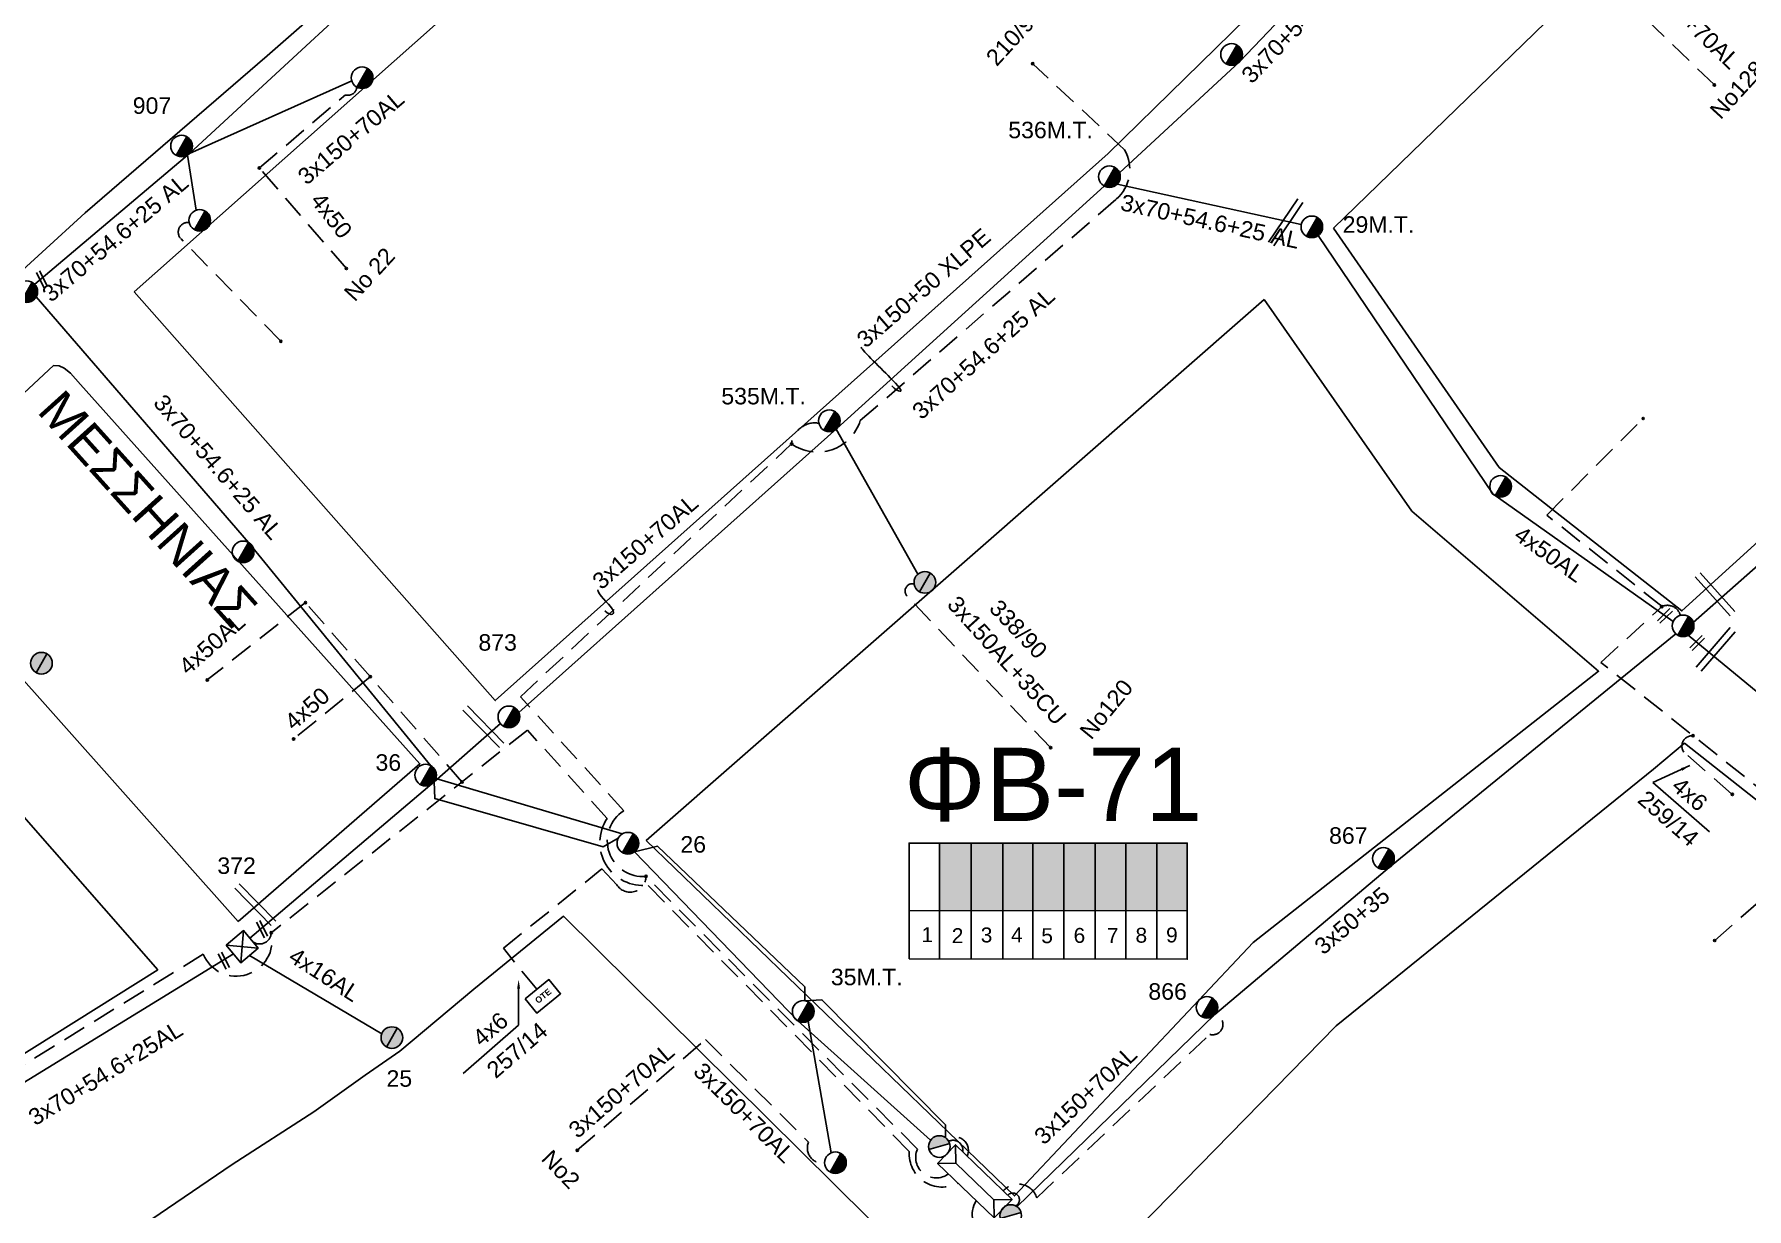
# Model space of a CAD drawing. Header units: millimetres. Extents: x 1020 to 3238, y 796 to 1818.
# Drawn here: x 2465.3 to 2652, y 1204 to 1332.1 of the extents above; entities that cross this region are included whole.
import ezdxf
from ezdxf import colors
from ezdxf.entities.mleader import LeaderData, LeaderLine
from ezdxf.enums import TextEntityAlignment as Align
from ezdxf.math import Vec2, Vec3

# ---------------------------------------------------------------- set-up
doc = ezdxf.new("R2010")
doc.units = ezdxf.units.MM
doc.linetypes.add('DASHED', pattern=[19.05, 12.7, -6.35])
for name, color, linetype, lineweight in [('.15', 7, 'Continuous', 30), ('3x150+50', 7, 'Continuous', 30), ('3x150+50 XLPE', 7, 'SYN_LINE', 30), ('3x150+70AL', 7, 'DASHED', 30), ('3x50+35', 7, 'Continuous', 30), ('3x70+54.6+25 AL', 7, 'SYN_LINE', 30), ('4x16AL', 7, 'Continuous', 30), ('4x50', 7, 'Continuous', 30), ('4x50AL', 7, 'Continuous', 30), ('4x6', 7, 'SYN_LINE', 30), ('Υπόβαθρο ΔΕΗ', 7, 'Continuous', 30)]:
    doc.layers.add(name, color=color, linetype=linetype, lineweight=lineweight)
for name, color, linetype in [('3X50AL+35CU', 7, 'Continuous'), ('Pillar OTE', 7, 'Continuous'), ('text οδών', 7, 'Continuous'), ('text_kalodion', 7, 'Continuous'), ('Άγνωστα', 7, 'Continuous'), ('ΑΓΝΩΣΤΟ ΥΠΟΓΕΙΟ ΚΑΛΩΔΙΟ', 7, 'DASHED'), ('Επιγραφές - Σχήματα', 7, 'Continuous'), ('Καλώδια ΧΤ   3x150AL+50CU', 7, 'DASHED'), ('Μηχανική τομή', 7, 'Continuous'), ('Πλεκτός Στύλος', 7, 'Continuous'), ('Στύλος Ξύλινος', 7, 'Continuous'), ('Στύλος Ξύλινος @ 1', 7, 'Continuous'), ('Στύλος ΦΜ', 7, 'Continuous'), ('Στύλος ΦΜ @ 1', 7, 'Continuous'), ('Συνδέσεις', 7, 'Continuous'), ('Τομή', 7, 'Continuous'), ('Υποσταθμός εναέριος 2 στύλων', 7, 'Continuous'), ('Υποσταθμός πόλεως', 7, 'Continuous')]:
    doc.layers.add(name, color=color, linetype=linetype)
doc.styles.add('arial', font='arial.ttf')
doc.styles.get("Standard").update_dxf_attribs({"font": 'arial.ttf'})
doc.linetypes.add('SYN_LINE', pattern='A,0.5,-0.0001,["/\\/\\/\\/",Standard,S=0.1,R=0,X=0,Y=-0.05],-0.25', length=0.7501)
doc.dimstyles.new('ISO-25', dxfattribs={"dimtxt": 2.5, "dimasz": 2.5, "dimexe": 1.25, "dimexo": 0.625, "dimtad": 1, "dimtxsty": 'Standard', "dimcen": 2.5, "dimadec": 0, "dimazin": 0, "dimtfac": 1, "dimtmove": 0, "dimatfit": 3, "dimfxl": 1, "dimarcsym": 0})

# ---------------------------------------------------------------- blocks, each defined once
blk = doc.blocks.new('ΥΠΑΡΧΩΝ ΤΣΙΜΕΝΤΕΝΙΟΣ ΣΤΥΛΟΣ')
at = {"layer": 'Στύλος ΦΜ'}
blk.add_hatch(color=7, dxfattribs=at).paths.add_polyline_path([(-1.29, -2.28, 0.574793), (2.62, 0, 0.268822), (1.3, 2.27)])
at = {"layer": 'Στύλος ΦΜ', "color": 7}
blk.add_line((-1.29, -2.28), (1.3, 2.27), dxfattribs=at)
blk.add_circle((0, 0), 2.62, dxfattribs=at)
at = {"layer": 'Στύλος ΦΜ', "flags": 4}
for tag, p in [('ΑΡΙΘΜΟΣ', (-4.68, 8.05)), ('ΤΥΠΟΣ', (-4.91, 3.03))]:
    blk.add_attdef(tag, p, '', height=4, dxfattribs=at)
blk = doc.blocks.new('ΥΠΟΣΤΑΘΜΟΣ ΕΝΑΕΡΙΟΣ ΕΠΙ 2 ΣΤΥΛΩΝ')
at = {"layer": 'Υποσταθμός εναέριος 2 στύλων', "linetype": 'Continuous'}
for points in [[(-11.97, -2.11, 0.574793), (-8.45, -0.07, 0.268822), (-9.64, 1.98)], [(9.68, -2.15, 0.574793), (13.19, -0.1, 0.268822), (12.01, 1.95)]]:
    blk.add_hatch(color=256, dxfattribs=at).paths.add_polyline_path(points)
for p, q in [((-11.97, -2.11), (-9.64, 1.98)), ((9.68, -2.15), (12.01, 1.95))]:
    blk.add_line(p, q, dxfattribs=at)
for centre in [(-10.81, -0.07), (10.84, -0.1)]:
    blk.add_circle(centre, 2.36, dxfattribs=at)
at = {"layer": 'Υποσταθμός πόλεως', "linetype": 'Continuous', "ltscale": 40}
blk.add_lwpolyline([(-8.57, 2.82), (8.57, 2.82), (8.57, -2.82), (-8.57, -2.82)], close=True, dxfattribs=at)
for points in [[(-5.75, 0), (-8.57, 2.82)], [(-8.57, -2.82), (-5.75, 0)], [(-5.75, 0), (5.75, 0)], [(5.75, 0), (8.57, 2.82)], [(8.57, -2.82), (5.75, 0)]]:
    blk.add_lwpolyline(points, dxfattribs=at)
at = {"layer": 'Υποσταθμός εναέριος 2 στύλων', "ltscale": 40, "flags": 1}
for tag, p in [('ΜΕΤΑΣΧΗΜΑΤΙΣΜΟΣ', (14.09, 2.51)), ('ΙΣΧΥΣ', (14.07, -0.28)), ('ΑΡΙΘΜΟΣ', (14.19, -3))]:
    blk.add_attdef(tag, p, '', height=1.8, dxfattribs=at)
blk = doc.blocks.new('ΥΠΑΡΧΩΝ ΞΥΛΙΝΟΣ ΣΤΥΛΟΣ')
at = {"layer": 'Στύλος Ξύλινος'}
h = blk.add_hatch(color=7, dxfattribs=at)
h.paths.add_polyline_path([(-2.62, 0, 0.270008), (-1.29, -2.28), (1.3, 2.27, 0.576266)])
h.paths.add_polyline_path([(-1.29, -2.28, 0.574793), (2.62, 0, 0.268822), (1.3, 2.27)])
at = {"layer": 'Στύλος Ξύλινος', "color": 7}
blk.add_line((-1.29, -2.28), (1.3, 2.27), dxfattribs=at)
blk.add_circle((0, 0), 2.62, dxfattribs=at)
at = {"layer": 'Στύλος Ξύλινος', "flags": 4}
for tag, p in [('ΑΡΙΘΜΟΣ', (-4.91, 8.6)), ('ΤΥΠΟΣ', (-4.85, 3.39))]:
    blk.add_attdef(tag, p, '', height=4, dxfattribs=at)
blk = doc.blocks.new('STYLOS PLEKTOS')
at = {"layer": 'Πλεκτός Στύλος', "ltscale": 40}
blk.add_lwpolyline([(731.77, 1613.62), (736.74, 1613.62), (736.74, 1608.66), (731.77, 1608.66)], close=True, dxfattribs=at)
blk.add_lwpolyline([(731.77, 1613.62), (736.74, 1608.66), (731.77, 1608.66), (736.74, 1613.62)], dxfattribs=at)
blk = doc.blocks.new('ΤΟΜΗ')
at = {"layer": 'Τομή', "ltscale": 40}
for p, q in [((-5.68, 0), (17.06, 0)), ((-5.68, -2.77), (17.06, -2.77))]:
    blk.add_line(p, q, dxfattribs=at)
blk = doc.blocks.new('ΜΗΧΑΝΙΚΗ ΤΟΜΗ')
at = {"layer": 'Μηχανική τομή', "ltscale": 40}
for p, q in [((-1.89, 0.78), (5.68, 0.78)), ((-1.89, -0.78), (5.68, -0.78))]:
    blk.add_line(p, q, dxfattribs=at)
blk = doc.blocks.new('_ΣΥΝΔΕΣΗ')
at = {"layer": 'Συνδέσεις', "linetype": 'SYN_LINE', "ltscale": 40}
blk.add_hatch(color=256, dxfattribs=at).paths.add_polyline_path([(0.5, -0.01, 1), (-0.5, -0.01, 1)])
at = {"layer": 'Συνδέσεις'}
blk.add_circle((0, -0.01), 0.5, dxfattribs=at)
blk = doc.blocks.new('PILLAR ΟΤΕ')
at = {"layer": 'Pillar OTE', "ltscale": 40}
blk.add_lwpolyline([(-3.31, 2.02), (3.39, 2.02), (3.39, -1.99), (-3.31, -1.99)], close=True, dxfattribs=at)
at = {"layer": 'Pillar OTE', "insert": (-1.81, 0.71), "char_height": 1.3575, "width": 109.961, "attachment_point": 1}
blk.add_mtext('{\\fArial|b1|i0|c161|p34;OTE}', dxfattribs=at)

msp = doc.modelspace()

# ---------------------------------------------------------------- hatches: boundary and pattern name
at = {"layer": 'Καλώδια ΧΤ   3x150AL+50CU', "linetype": 'DASHED', "lineweight": -3, "ltscale": 0.2}
h = msp.add_hatch(color=30, dxfattribs=at)
h.dxf.hatch_style = 1
h.paths.add_polyline_path([(2567.42, 1243.86), (2563.98, 1243.86), (2563.98, 1236.5), (2567.42, 1236.5)])
h = msp.add_hatch(color=62, dxfattribs=at)
h.dxf.hatch_style = 1
h.paths.add_polyline_path([(2567.42, 1236.5), (2570.86, 1236.49), (2570.86, 1243.86), (2567.42, 1243.86)])
h = msp.add_hatch(color=173, dxfattribs=at)
h.dxf.hatch_style = 1
h.paths.add_polyline_path([(2574.16, 1243.86), (2570.86, 1243.86), (2570.86, 1236.49), (2574.16, 1236.49)])
h = msp.add_hatch(color=1, dxfattribs=at)
h.dxf.hatch_style = 1
h.paths.add_polyline_path([(2574.16, 1236.49), (2577.54, 1236.49), (2577.54, 1243.86), (2574.16, 1243.86)])
h = msp.add_hatch(color=2, dxfattribs=at)
h.dxf.hatch_style = 1
h.paths.add_polyline_path([(2577.54, 1236.49), (2580.94, 1236.48), (2580.94, 1243.86), (2577.54, 1243.86)])
h = msp.add_hatch(color=27, dxfattribs=at)
h.dxf.hatch_style = 1
h.paths.add_polyline_path([(2580.94, 1236.48), (2584.34, 1236.48), (2584.34, 1243.86), (2580.94, 1243.86)])
h = msp.add_hatch(color=151, dxfattribs=at)
h.dxf.hatch_style = 1
h.paths.add_polyline_path([(2584.28, 1236.48), (2587.67, 1236.48), (2587.67, 1243.85), (2584.28, 1243.85)])
h = msp.add_hatch(color=6, dxfattribs=at)
h.dxf.hatch_style = 1
h.paths.add_polyline_path([(2587.66, 1236.48), (2591.06, 1236.47), (2591.06, 1243.85), (2587.66, 1243.85)])

# ---------------------------------------------------------------- linework, layer by layer
at = {"layer": '.15', "color": 27, "linetype": 'DASHED', "lineweight": -3, "ltscale": 0.2}
msp.add_lwpolyline([(2491.13, 1234.08, -0.912053), (2483.71, 1231.73), (2449.84, 1210.85, 0.654996), (2444.55, 1207.51), (2421.52, 1191.72), (2410.4, 1203.71), (2420.6, 1212.08)], format="xyb", dxfattribs=at)
at = {"layer": '3x150+50 XLPE', "color": 62, "linetype": 'DASHED', "lineweight": -3, "ltscale": 0.2}
msp.add_lwpolyline([(2547.85, 1287.37, 0.506627), (2555.34, 1289.92), (2583.24, 1314.06, 0.359949), (2584.14, 1319.45), (2574.14, 1328.83)], format="xyb", dxfattribs=at)
at = {"layer": '3x150+70AL', "color": 133, "linetype": 'DASHED', "lineweight": -3, "ltscale": 0.2}
for points in [[(2648.44, 1326.53), (2636.31, 1338.21, -0.807266), (2633.52, 1339.83, 33.261886)], [(2564.98, 1211.34, -0.61342), (2566.5, 1210.18, -31.065957)]]:
    msp.add_lwpolyline(points, format="xyb", dxfattribs=at)
at = {"layer": '3x150+70AL', "color": 6, "linetype": 'DASHED', "lineweight": -3, "ltscale": 0.2}
msp.add_lwpolyline([(2489.83, 1317.47), (2499.21, 1325.43, 0.477068), (2500.45, 1326.29, -873.938368)], format="xyb", dxfattribs=at)
at = {"layer": '3x150+70AL', "color": 62, "linetype": 'DASHED', "lineweight": -3, "ltscale": 0.2}
msp.add_lwpolyline([(2564.94, 1207.78, -0.770939), (2561.57, 1210.48), (2531.98, 1240.21, -0.783173), (2529.56, 1247.38), (2518.29, 1259.81), (2547.85, 1287.37, -0.430885), (2550.82, 1289.64, -0.28468)], format="xyb", dxfattribs=at)
at = {"layer": '3x150+70AL', "color": 1, "linetype": 'DASHED', "lineweight": -3, "ltscale": 0.2}
msp.add_lwpolyline([(2570.92, 1205.92, -0.595048), (2574.57, 1205.18), (2593.44, 1222.99, 1.033272), (2594, 1225.15, -5.861737)], format="xyb", dxfattribs=at)
at = {"layer": '3x150+70AL', "color": 30, "linetype": 'DASHED', "lineweight": -3, "ltscale": 0.2}
for points in [[(2524.49, 1210.35), (2538.46, 1222.43), (2549.7, 1211.24, 0.588234), (2551.46, 1208.97, -34.302047)], [(2564.8, 1211.57, -0.756059), (2566.99, 1209.71, 118.808567)]]:
    msp.add_lwpolyline(points, format="xyb", dxfattribs=at)
at = {"layer": '3x150+70AL', "color": 2, "linetype": 'DASHED', "lineweight": -3, "ltscale": 0.2}
msp.add_lwpolyline([(2572.25, 1204.29, 1.235291), (2571.41, 1205.45, 1.280274)], format="xyb", dxfattribs=at)
at = {"layer": '3x50+35', "color": 1, "linetype": 'Continuous', "lineweight": -3, "ltscale": 0.2}
msp.add_lwpolyline([(2572.41, 1204.19), (2594, 1225.15), (2613.24, 1241.39), (2644.23, 1266.68)], dxfattribs=at)
at = {"layer": '3X50AL+35CU', "color": 62, "linetype": 'DASHED', "lineweight": -3, "ltscale": 0.2}
msp.add_lwpolyline([(2576.09, 1254.26), (2560.44, 1270.76, -0.737558), (2561.21, 1272.12, -0.660495)], format="xyb", dxfattribs=at)
at = {"layer": '3x70+54.6+25 AL', "color": 62, "linetype": 'SYN_LINE', "lineweight": -3, "ltscale": 20}
for points in [[(2583.6, 1316.92), (2596.66, 1329.05), (2616.93, 1350.27)], [(2518.12, 1258.08), (2552.78, 1289.05), (2581.92, 1315.49)], [(2583.35, 1315.7), (2603.41, 1311.31)], [(2552.72, 1288.99), (2561.6, 1273.16)]]:
    msp.add_lwpolyline(points, dxfattribs=at)
at = {"layer": '3x70+54.6+25 AL', "color": 6, "linetype": 'SYN_LINE', "lineweight": -3, "ltscale": 20}
for points in [[(2465.35, 1304.78), (2482.21, 1319.05), (2509.93, 1344.68)], [(2482.21, 1319.05), (2499.9, 1326.98)], [(2508.54, 1252.28), (2488.64, 1276.63), (2465.51, 1303.41)], [(2529.39, 1244.85), (2509.08, 1250.91)], [(2563, 1211.45), (2548.54, 1224.46), (2530.73, 1242.91)]]:
    msp.add_lwpolyline(points, dxfattribs=at)
at = {"layer": '3x70+54.6+25 AL', "color": 30, "linetype": 'SYN_LINE', "lineweight": -3, "ltscale": 20}
for points in [[(2516.12, 1256.88), (2508.89, 1250.54), (2488.81, 1233.47)], [(2528.95, 1244.38), (2527.32, 1243.46), (2508.95, 1248.71), (2508.89, 1250.54)], [(2530.73, 1242.91), (2533.25, 1243.51), (2549.3, 1228.17), (2549.31, 1226.65), (2551.16, 1226.77), (2564.63, 1213.12), (2564.61, 1211.74)]]:
    msp.add_lwpolyline(points, dxfattribs=at)
at = {"layer": '3x70+54.6+25 AL', "color": 27, "linetype": 'SYN_LINE', "lineweight": -3, "ltscale": 20}
msp.add_lwpolyline([(2487.01, 1231.76), (2448.11, 1207.88), (2415.26, 1185.73)], dxfattribs=at)
at = {"layer": '3x70+54.6+25 AL', "color": 30, "linetype": 'SYN_LINE', "lineweight": -3, "ltscale": 15}
msp.add_lwpolyline([(2552.16, 1210.08), (2549.67, 1224.44)], dxfattribs=at)
at = {"layer": '4x16AL', "color": 27, "linetype": 'Continuous', "lineweight": -3, "ltscale": 0.2}
msp.add_lwpolyline([(2488.76, 1231.61), (2503.18, 1223.05)], dxfattribs=at)
at = {"layer": '4x50', "color": 6, "linetype": 'Continuous', "lineweight": -3, "ltscale": 0.2}
msp.add_lwpolyline([(2482, 1318.88), (2482.95, 1312.87)], dxfattribs=at)
at = {"layer": '4x50', "color": 6, "linetype": 'DASHED', "lineweight": -3, "ltscale": 0.2}
msp.add_lwpolyline([(2499.32, 1306.51), (2489.83, 1317.47)], dxfattribs=at)
msp.add_lwpolyline([(2492.17, 1298.57), (2481.29, 1309.74, -0.710807), (2482.18, 1311.52, -0.613613)], format="xyb", dxfattribs=at)
at = {"layer": '4x50', "color": 27, "linetype": 'DASHED', "lineweight": -3, "ltscale": 0.2}
msp.add_lwpolyline([(2501.92, 1261.99), (2493.56, 1255.19)], dxfattribs=at)
at = {"layer": '4x50AL', "color": 62, "linetype": 'Continuous', "lineweight": -3, "ltscale": 0.2}
msp.add_lwpolyline([(2747.06, 1359.44), (2726.57, 1339.29), (2711.21, 1325.94), (2681.24, 1299.12), (2664.57, 1284.2), (2646.14, 1267.92)], dxfattribs=at)
at = {"layer": '4x50AL', "color": 1, "linetype": 'Continuous', "lineweight": -3, "ltscale": 0.2}
msp.add_lwpolyline([(2643.95, 1268.02), (2624.28, 1281.95), (2605.26, 1310.11)], dxfattribs=at)
at = {"layer": '4x50AL', "color": 27, "linetype": 'DASHED', "lineweight": -3, "ltscale": 0.2}
msp.add_lwpolyline([(2494.86, 1270.08), (2484.15, 1261.64)], dxfattribs=at)
at = {"layer": '4x50AL', "color": 173, "linetype": 'Continuous', "lineweight": -3, "ltscale": 0.2}
msp.add_lwpolyline([(2711.97, 1216.1), (2676.92, 1240.73), (2645.58, 1266.51)], dxfattribs=at)
at = {"layer": '4x6', "color": 1, "linetype": 'DASHED', "lineweight": -3, "ltscale": 0.2}
msp.add_lwpolyline([(2646.11, 1255.56, 0.816701), (2645.54, 1253.4), (2650.4, 1249.16)], format="xyb", dxfattribs=at)
at = {"layer": '4x6', "color": 62, "linetype": 'DASHED', "lineweight": -3, "ltscale": 0.2}
msp.add_lwpolyline([(2520.06, 1227.92), (2516.43, 1232.39), (2527.17, 1241.03), (2528.8, 1239.31, 0.757319), (2531.98, 1240.21, 1.725741)], format="xyb", dxfattribs=at)
at = {"layer": 'Pillar OTE', "lineweight": -3, "ltscale": 40}
for points in [[(2560.65, 1231.22), (2560.65, 1243.86), (2590.98, 1243.86), (2590.98, 1231.19), (2560.65, 1231.22)], [(2563.98, 1231.22), (2563.98, 1243.86)], [(2567.42, 1231.22), (2567.42, 1243.86)], [(2570.86, 1231.21), (2570.86, 1243.86)], [(2574.16, 1231.21), (2574.16, 1243.86)], [(2577.54, 1231.21), (2577.54, 1243.86)], [(2580.94, 1231.2), (2580.94, 1243.86)], [(2584.28, 1231.2), (2584.28, 1243.86)], [(2587.66, 1231.2), (2587.66, 1243.86)], [(2560.65, 1236.5), (2590.98, 1236.47)]]:
    msp.add_lwpolyline(points, dxfattribs=at)
at = {"layer": 'ΑΓΝΩΣΤΟ ΥΠΟΓΕΙΟ ΚΑΛΩΔΙΟ', "color": 1, "linetype": 'DASHED', "lineweight": -3, "ltscale": 0.2}
msp.add_lwpolyline([(2642.75, 1269.65), (2630.18, 1279.61), (2640.68, 1290.15)], dxfattribs=at)
at = {"layer": 'ΑΓΝΩΣΤΟ ΥΠΟΓΕΙΟ ΚΑΛΩΔΙΟ', "color": 27, "linetype": 'DASHED', "lineweight": -3, "ltscale": 0.2}
msp.add_lwpolyline([(2511.92, 1250.52), (2494.86, 1270.08)], dxfattribs=at)
at = {"layer": 'ΑΓΝΩΣΤΟ ΥΠΟΓΕΙΟ ΚΑΛΩΔΙΟ', "color": 1, "linetype": 'DASHED', "lineweight": -3, "ltscale": 0.2}
msp.add_lwpolyline([(2648.48, 1233.22), (2660.65, 1243.98), (2636.07, 1263.56), (2642.75, 1269.65, -0.472887), (2644.73, 1268.68, -1.141884)], format="xyb", dxfattribs=at)
at = {"layer": 'ΑΓΝΩΣΤΟ ΥΠΟΓΕΙΟ ΚΑΛΩΔΙΟ', "color": 27, "linetype": 'DASHED', "lineweight": -3, "ltscale": 0.2}
msp.add_lwpolyline([(2565.98, 1206.77, -0.590852), (2560.68, 1210.22), (2532.17, 1239.26, -0.641916), (2527.76, 1246.55), (2519.05, 1256.16), (2491.13, 1234.08, -0.575071), (2489.18, 1233.04, 6.487581)], format="xyb", dxfattribs=at)
at = {"layer": 'ΑΓΝΩΣΤΟ ΥΠΟΓΕΙΟ ΚΑΛΩΔΙΟ', "color": 173, "linetype": 'DASHED', "lineweight": -3, "ltscale": 0.2}
msp.add_lwpolyline([(2567.98, 1204.85, 0.903003), (2572.76, 1201.22), (2578.16, 1196.71, 0.605337), (2580.62, 1196.17, -20.003282)], format="xyb", dxfattribs=at)
at = {"layer": 'Υπόβαθρο ΔΕΗ', "color": 7, "lineweight": -3}
for points in [[(2704.72, 1431.36), (2679.56, 1412.68), (2630.4, 1458.12), (2601.98, 1431.56), (2583.05, 1450.4), (2509.21, 1386.16), (2465.3, 1357.74), (2448.24, 1346.92), (2435.98, 1333.17), (2461.44, 1303.98), (2470.84, 1312.58), (2490.67, 1329.71), (2508.75, 1345.55), (2515.87, 1352.35), (2526.84, 1361.53), (2533.39, 1367.36), (2547.83, 1380.94), (2547.83, 1380.94), (2569.09, 1400.78), (2601.98, 1431.56)], [(2641.74, 1250.46), (2647.9, 1245.09)]]:
    msp.add_lwpolyline(points, dxfattribs=at)
for points in [[(2476.2, 1303.95), (2605.64, 1418.89), (2630.29, 1440.59), (2669.11, 1405.18), (2599.16, 1335.48), (2582.37, 1319.04), (2515.55, 1259.39)], [(2606.93, 1310.89), (2688.49, 1390.11), (2737.35, 1353.63), (2682.6, 1303.46), (2644.9, 1269.17), (2631.12, 1279.98), (2624.97, 1284.82)], [(2599.36, 1303.13), (2615.47, 1280.06), (2635.82, 1262.58), (2598.16, 1233.01), (2572.15, 1205.38), (2532.01, 1244.13)], [(2487.51, 1235.3), (2448.88, 1278.69), (2467.4, 1295.92), (2467.99, 1295.89), (2468.57, 1295.64), (2469.26, 1295.1), (2470.35, 1293.87), (2507.33, 1252.51)], [(2478.78, 1230.04), (2433.51, 1201.67), (2421.65, 1193.19), (2372.98, 1246.04), (2387.31, 1256.49), (2398.67, 1265.35), (2411.94, 1275.42), (2414.72, 1277.76), (2417.98, 1280.12), (2421.59, 1281.68), (2424.55, 1282.56), (2427.98, 1282.66), (2431.24, 1281.91), (2433.52, 1280.69), (2435.46, 1279.34), (2436.76, 1278.07), (2438.29, 1276.22)], [(2645.2, 1254.74), (2698.34, 1212.81), (2650.74, 1146.56), (2582.43, 1198.59), (2607.2, 1223.92), (2641.79, 1251.91)], [(2466.75, 1195.09), (2521.12, 1149.34), (2533.5, 1163.39), (2542.71, 1173.24), (2563.6, 1195.64), (2522.97, 1235.88), (2513.2, 1227.94), (2505.14, 1221.16), (2501.38, 1218.55), (2495.78, 1214.54), (2486.86, 1208.79)]]:
    msp.add_lwpolyline(points, close=True, dxfattribs=at)
for points in [[(2555.44, 1297.91), (2555.52, 1297.6), (2559.94, 1293.38), (2559.84, 1292.97), (2559.09, 1293.31), (2558.76, 1293.71)], [(2526.72, 1271.48), (2526.69, 1270.98), (2529.11, 1269.03), (2528.25, 1268.5), (2527.49, 1269.18)]]:
    msp.add_open_spline(points, degree=3, dxfattribs=at)

# ---------------------------------------------------------------- block references
at = {"layer": '3x150+50', "lineweight": -3, "ltscale": 0.2, "xscale": 0.5, "yscale": 0.5, "zscale": 0.5, "rotation": 39.893153759881}
msp.add_blockref('STYLOS PLEKTOS', (2722.94, 379.03), dxfattribs=at)
at = {"layer": 'Pillar OTE', "xscale": 0.5, "yscale": 0.5, "zscale": 0.5, "rotation": 39}
msp.add_blockref('PILLAR ΟΤΕ', (2520.72, 1227.12), dxfattribs=at)
at = {"layer": 'Μηχανική τομή', "lineweight": -3}
for p, xscale, yscale, zscale, rotation in [((2465.91, 1305.73), 0.2499999999999676, 0.2499999999999676, 0.2499999999999676, 296.9994290486534), ((2643.39, 1268.95), 0.2499999999999677, 0.2499999999999677, 0.2499999999999677, 224.4586911181066), ((2646.9, 1266), 0.2499999999999677, 0.2499999999999677, 0.2499999999999677, 224.4586911181066), ((2489.91, 1234.89), 0.2499999999999676, 0.2499999999999676, 0.2499999999999676, 296.9994290486534), ((2485.74, 1231.46), 0.2499999999999676, 0.2499999999999676, 0.2499999999999676, 296.9994290486534)]:
    msp.add_blockref('ΜΗΧΑΝΙΚΗ ΤΟΜΗ', p, dxfattribs=dict(at, xscale=xscale, yscale=yscale, zscale=zscale, rotation=rotation))
at = {"layer": 'Στύλος Ξύλινος @ 1', "lineweight": -3, "ltscale": 40}
for p, xscale, yscale, zscale in [((2562.38, 1272.28), 0.4499999999998517, 0.4499999999998517, 0.4499999999998517), ((2466.08, 1263.46), 0.4499999999998181, 0.4499999999998181, 0.4499999999998181)]:
    msp.add_blockref('ΥΠΑΡΧΩΝ ΞΥΛΙΝΟΣ ΣΤΥΛΟΣ', p, dxfattribs=dict(at, xscale=xscale, yscale=yscale, zscale=zscale))
ref = msp.add_blockref('ΥΠΑΡΧΩΝ ΞΥΛΙΝΟΣ ΣΤΥΛΟΣ', (2504.28, 1222.64), dxfattribs=dict(at, xscale=0.4499999999998181, yscale=0.4499999999998181, zscale=0.4499999999998181))
ref.add_attrib('ΑΡΙΘΜΟΣ', '25', (2503.69, 1217.28), dxfattribs={"layer": 'Στύλος Ξύλινος', "height": 1.8, "flags": 4})
at = {"layer": 'Στύλος ΦΜ @ 1', "lineweight": -3, "ltscale": 40}
for p, xscale, yscale, zscale in [((2595.81, 1329.85), 0.4499999999997889, 0.4499999999997889, 0.4499999999997889), ((2501.03, 1327.31), 0.4500000000003471, 0.4500000000003471, 0.4500000000003471), ((2483.33, 1311.76), 0.4500000000003471, 0.4500000000003471, 0.4500000000003471), ((2625.14, 1282.75), 0.4499999999998033, 0.4499999999998033, 0.4499999999998033), ((2488.06, 1275.61), 0.4499999999997661, 0.4499999999997661, 0.4499999999997661), ((2645.03, 1267.54), 0.4499999999998033, 0.4499999999998033, 0.4499999999998033), ((2552.63, 1209), 0.4499999999998673, 0.4499999999998673, 0.4499999999998673)]:
    msp.add_blockref('ΥΠΑΡΧΩΝ ΤΣΙΜΕΝΤΕΝΙΟΣ ΣΤΥΛΟΣ', p, dxfattribs=dict(at, xscale=xscale, yscale=yscale, zscale=zscale))
ref = msp.add_blockref('ΥΠΑΡΧΩΝ ΤΣΙΜΕΝΤΕΝΙΟΣ ΣΤΥΛΟΣ', (2481.35, 1319.86), dxfattribs=dict(at, xscale=0.4500000000003471, yscale=0.4500000000003471, zscale=0.4500000000003471))
ref.add_attrib('ΤΥΠΟΣ', '907', (2476.03, 1323.37), dxfattribs={"layer": 'Στύλος ΦΜ', "height": 1.8, "flags": 4})
ref = msp.add_blockref('ΥΠΑΡΧΩΝ ΤΣΙΜΕΝΤΕΝΙΟΣ ΣΤΥΛΟΣ', (2582.5, 1316.52), dxfattribs=dict(at, xscale=0.4499999999997889, yscale=0.4499999999997889, zscale=0.4499999999997889))
ref.add_attrib('ΤΥΠΟΣ', '536M.T.', (2571.47, 1320.71), dxfattribs={"layer": 'Στύλος ΦΜ', "height": 1.8, "flags": 4})
ref = msp.add_blockref('ΥΠΑΡΧΩΝ ΤΣΙΜΕΝΤΕΝΙΟΣ ΣΤΥΛΟΣ', (2464.48, 1303.98), dxfattribs=dict(at, xscale=0.4499999999997661, yscale=0.4499999999997661, zscale=0.4499999999997661))
ref.add_attrib('ΤΥΠΟΣ', '908', (2459.75, 1309.36), dxfattribs={"layer": 'Στύλος ΦΜ', "height": 1.8, "flags": 4})
ref = msp.add_blockref('ΥΠΑΡΧΩΝ ΤΣΙΜΕΝΤΕΝΙΟΣ ΣΤΥΛΟΣ', (2604.56, 1311.05), dxfattribs=dict(at, xscale=0.4499999999998399, yscale=0.4499999999998399, zscale=0.4499999999998399))
ref.add_attrib('ΤΥΠΟΣ', '29M.T.', (2607.92, 1310.4), dxfattribs={"layer": 'Στύλος ΦΜ', "height": 1.8, "rotation": 360, "flags": 4})
ref = msp.add_blockref('ΥΠΑΡΧΩΝ ΤΣΙΜΕΝΤΕΝΙΟΣ ΣΤΥΛΟΣ', (2551.96, 1289.9), dxfattribs=dict(at, xscale=0.4499999999997889, yscale=0.4499999999997889, zscale=0.4499999999997889))
ref.add_attrib('ΤΥΠΟΣ', '535M.T.', (2540.19, 1291.69), dxfattribs={"layer": 'Στύλος ΦΜ', "height": 1.8, "flags": 4})
ref = msp.add_blockref('ΥΠΑΡΧΩΝ ΤΣΙΜΕΝΤΕΝΙΟΣ ΣΤΥΛΟΣ', (2517.03, 1257.62), dxfattribs=dict(at, xscale=0.4499999999997889, yscale=0.4499999999997889, zscale=0.4499999999997889))
ref.add_attrib('ΤΥΠΟΣ', '873', (2513.71, 1264.83), dxfattribs={"layer": 'Στύλος ΦΜ', "height": 1.8, "flags": 4})
ref = msp.add_blockref('ΥΠΑΡΧΩΝ ΤΣΙΜΕΝΤΕΝΙΟΣ ΣΤΥΛΟΣ', (2507.96, 1251.26), dxfattribs=dict(at, xscale=0.4499999999998072, yscale=0.4499999999998072, zscale=0.4499999999998072))
ref.add_attrib('ΤΥΠΟΣ', '36', (2502.49, 1251.74), dxfattribs={"layer": 'Στύλος ΦΜ', "height": 1.8, "flags": 4})
ref = msp.add_blockref('ΥΠΑΡΧΩΝ ΤΣΙΜΕΝΤΕΝΙΟΣ ΣΤΥΛΟΣ', (2612.37, 1242.18), dxfattribs=dict(at, xscale=0.4499999999998033, yscale=0.4499999999998033, zscale=0.4499999999998033))
ref.add_attrib('ΤΥΠΟΣ', '867', (2606.44, 1243.78), dxfattribs={"layer": 'Στύλος ΦΜ', "height": 1.8, "rotation": 360, "flags": 4})
ref = msp.add_blockref('ΥΠΑΡΧΩΝ ΤΣΙΜΕΝΤΕΝΙΟΣ ΣΤΥΛΟΣ', (2530, 1243.84), dxfattribs=dict(at, xscale=0.4499999999997889, yscale=0.4499999999997889, zscale=0.4499999999997889))
ref.add_attrib('ΤΥΠΟΣ', '26', (2535.73, 1242.81), dxfattribs={"layer": 'Στύλος ΦΜ', "height": 1.8, "flags": 4})
ref = msp.add_blockref('ΥΠΑΡΧΩΝ ΤΣΙΜΕΝΤΕΝΙΟΣ ΣΤΥΛΟΣ', (2549.12, 1225.49), dxfattribs=dict(at, xscale=0.4499999999998097, yscale=0.4499999999998097, zscale=0.4499999999998097))
ref.add_attrib('ΤΥΠΟΣ', '35M.T.', (2552.13, 1228.35), dxfattribs={"layer": 'Στύλος ΦΜ', "height": 1.8, "rotation": 360, "flags": 4})
ref = msp.add_blockref('ΥΠΑΡΧΩΝ ΤΣΙΜΕΝΤΕΝΙΟΣ ΣΤΥΛΟΣ', (2593.13, 1225.94), dxfattribs=dict(at, xscale=0.4499999999998033, yscale=0.4499999999998033, zscale=0.4499999999998033))
ref.add_attrib('ΤΥΠΟΣ', '866', (2586.74, 1226.77), dxfattribs={"layer": 'Στύλος ΦΜ', "height": 1.8, "rotation": 360, "flags": 4})
at = {"layer": 'Συνδέσεις', "lineweight": -3, "xscale": 0.25, "yscale": 0.25, "zscale": 0.25}
for p in [(2574.14, 1328.84), (2648.44, 1326.53), (2489.83, 1317.47), (2499.32, 1306.51), (2492.17, 1298.57), (2640.68, 1290.15), (2547.85, 1287.37), (2494.86, 1270.08), (2642.71, 1269.62), (2501.92, 1261.99), (2484.15, 1261.64), (2493.56, 1255.19), (2646.11, 1255.56), (2576.09, 1254.27), (2511.93, 1250.53), (2650.4, 1249.16), (2531.98, 1240.22), (2491.13, 1234.08), (2648.48, 1233.23), (2524.49, 1210.35)]:
    msp.add_blockref('_ΣΥΝΔΕΣΗ', p, dxfattribs=at)
at = {"layer": 'Τομή', "lineweight": -3}
for p, xscale, yscale, zscale, rotation in [((2602.8, 1312.52), 0.2499999999999994, 0.2499999999999994, 0.2499999999999994, 235.9230346398365), ((2649.2, 1269.69), 0.2499999999999995, 0.2499999999999995, 0.2499999999999995, 131.7339872864135), ((2647.39, 1264.12), 0.2499999999999995, 0.2499999999999995, 0.2499999999999995, 49.20417407747226), ((2513.51, 1257.81), 0.2499999999999995, 0.2499999999999995, 0.2499999999999995, 314.3801961794199), ((2488.63, 1238.39), 0.2499999999999995, 0.2499999999999995, 0.2499999999999995, 314.3801961794199)]:
    msp.add_blockref('ΤΟΜΗ', p, dxfattribs=dict(at, xscale=xscale, yscale=yscale, zscale=zscale, rotation=rotation))
at = {"layer": 'Υποσταθμός εναέριος 2 στύλων', "lineweight": -3, "xscale": 0.5000000000001137, "yscale": 0.5000000000001137, "zscale": 0.5000000000001137, "rotation": 136.012029629928}
msp.add_blockref('ΥΠΟΣΤΑΘΜΟΣ ΕΝΑΕΡΙΟΣ ΕΠΙ 2 ΣΤΥΛΩΝ', (2567.82, 1206.96), dxfattribs=at)

# ---------------------------------------------------------------- texts
at = {"lineweight": -3, "ltscale": 30, "char_height": 1.63, "width": 11.2573, "attachment_point": 1}
for s, insert in [('1', (2562.01, 1234.68)), ('2', (2565.31, 1234.57)), ('3', (2568.47, 1234.65)), ('4', (2571.77, 1234.65)), ('5', (2575.07, 1234.57)), ('6', (2578.59, 1234.6)), ('7', (2582.22, 1234.6)), ('8', (2585.34, 1234.62)), ('9', (2588.67, 1234.65))]:
    msp.add_mtext(s, dxfattribs=dict(at, insert=insert))
at = {"layer": 'text οδών', "lineweight": -3}
msp.add_text('ΜΕΣΣΗΝΙΑΣ', height=4, rotation=312, dxfattribs=at).set_placement((2477.7, 1280.3), align=Align.MIDDLE_CENTER)
at = {"layer": 'text_kalodion', "linetype": 'Continuous', "lineweight": -3, "ltscale": 0.2}
for s, rotation, p in [('3x70+54.6+25 AL', 46.3294, (2604.22, 1334.35)), ('3x150+70AL', 316.0798, (2645.64, 1333.66)), ('3x150+70AL', 40.3818, (2499.81, 1320.8)), ('3x70+54.6+25 AL', 40.2654, (2474.12, 1309.84)), ('4x50', 308.1096, (2497.7, 1312.29)), ('3x70+54.6+25 AL', 347.6652, (2593.48, 1311.64)), ('3x150+50 XLPE', 40.8652, (2562.24, 1304.39)), ('3x70+54.6+25 AL', 42.2221, (2568.76, 1297.26)), ('3x70+54.6+25 AL', 310.818, (2485.34, 1284.87)), ('3x150+70AL', 40.8652, (2531.89, 1276.71)), ('4x50AL', 324.7027, (2630.46, 1275.36)), ('3x150AL+35CU', 312.0354, (2571.33, 1263.77)), ('4x50AL', 41.3272, (2484.66, 1265.58)), ('4x50', 41.3272, (2495.03, 1258.52)), ('259/14', 318.8597, (2643.43, 1246.54)), ('4x6', 318.8597, (2645.76, 1249.19)), ('3x50+35', 40.1701, (2608.94, 1235.4)), ('4x16AL', 327.2178, (2496.94, 1229.51)), ('4x6', 40.554, (2515, 1223.57)), ('3x70+54.6+25AL', 31.7408, (2473.06, 1218.77)), ('3x150+70AL', 40.869, (2529.3, 1216.88)), ('3x150+70AL', 43.3501, (2579.89, 1216.37)), ('3x150+70AL', 315.1504, (2542.68, 1214.45))]:
    msp.add_text(s, height=1.8, rotation=rotation, dxfattribs=at).set_placement(p, align=Align.MIDDLE_CENTER)
msp.add_text('372', height=1.8, dxfattribs=at).set_placement((2487.35, 1241.39), align=Align.MIDDLE_CENTER)
at = {"layer": 'Άγνωστα', "color": 7, "lineweight": -3, "char_height": 1.8, "attachment_point": 1}
for s, insert, width, rotation in [('210/97', (2568.88, 1329.67), 4.55191440096314e-14, 47.5644), ('No128-130', (2647.79, 1323.88), 4.55191440096314e-14, 47.5644), ('No 22', (2498.9, 1304.01), 4.55191440096314e-14, 47.5644), ('338/90', (2570.57, 1270.58), 4.551914400963139e-14, 313.7566), ('No120', (2579.11, 1256.16), 4.551914400963139e-14, 50.7001), ('257/14', (2514.42, 1219.45), 4.551914400963139e-14, 40.7029), ('No2', (2521.74, 1210.57), 4.551914400963139e-14, 313.8508)]:
    msp.add_mtext(s, dxfattribs=dict(at, insert=insert, width=width, rotation=rotation))
at = {"layer": 'Επιγραφές - Σχήματα', "lineweight": -3, "insert": (2560.09, 1254.25), "char_height": 8, "width": 15.5504, "attachment_point": 1, "style": 'arial'}
msp.add_mtext('ΦB-71', dxfattribs=at)

# ---------------------------------------------------------------- leaders
at = {"layer": 'Επιγραφές - Σχήματα', "ltscale": 40}
msp.add_leader([(2645.78, 1252.3), (2641.74, 1250.46)], dimstyle='ISO-25', override={"dimasz": 1, "dimtad": 0}, dxfattribs=at)
at = {"layer": 'Υπόβαθρο ΔΕΗ', "color": 7, "lineweight": -3}
ml = msp.add_multileader_mtext('Standard', dxfattribs=at)
ml.set_content('', color=7)
ml.set_leader_properties()
ml.build(insert=Vec2(0, 0))
ml.multileader.update_dxf_attribs({"arrow_head_size": 1})
ctx = ml.context
ctx.base_point, ctx.arrow_head_size, ctx.plane_origin, ctx.plane_x_axis, ctx.plane_y_axis = Vec3(2509.03, 1216.12), 1, Vec3(2518.09, 1228.96), Vec3(0.75471, 0.656059), Vec3(-0.656059, 0.75471)
ctx.text_align_type = 2
notes = []
notes.append((ctx, [(0, (1, 1, 0), (2518.09, 1223.99), (-0.75471, -0.656059), 8, [(0, [(2518.09, 1228.96)], 0, [])])]))
ctx.mtext.insert, ctx.mtext.text_direction, ctx.mtext.rotation, ctx.mtext.alignment, ctx.mtext.flow_direction = Vec3(2509.23, 1218.94), Vec3(0.75471, 0.656059), 0.715585, 3, 5
for ctx, leaders in notes:
    for number, flags, end, landing, length, lines in leaders:
        leader = LeaderData()
        leader.index, (leader.has_last_leader_line, leader.has_dogleg_vector, leader.attachment_direction) = number, flags
        leader.last_leader_point, leader.dogleg_vector, leader.dogleg_length = Vec3(end), Vec3(landing), length
        for number, points, colour, breaks in lines:
            line = LeaderLine()
            line.index, line.vertices, line.color, line.breaks = number, Vec3.list(points), colors.encode_raw_color(colour), breaks
            leader.lines.append(line)
        ctx.leaders.append(leader)

doc.saveas('drawing.dxf')
